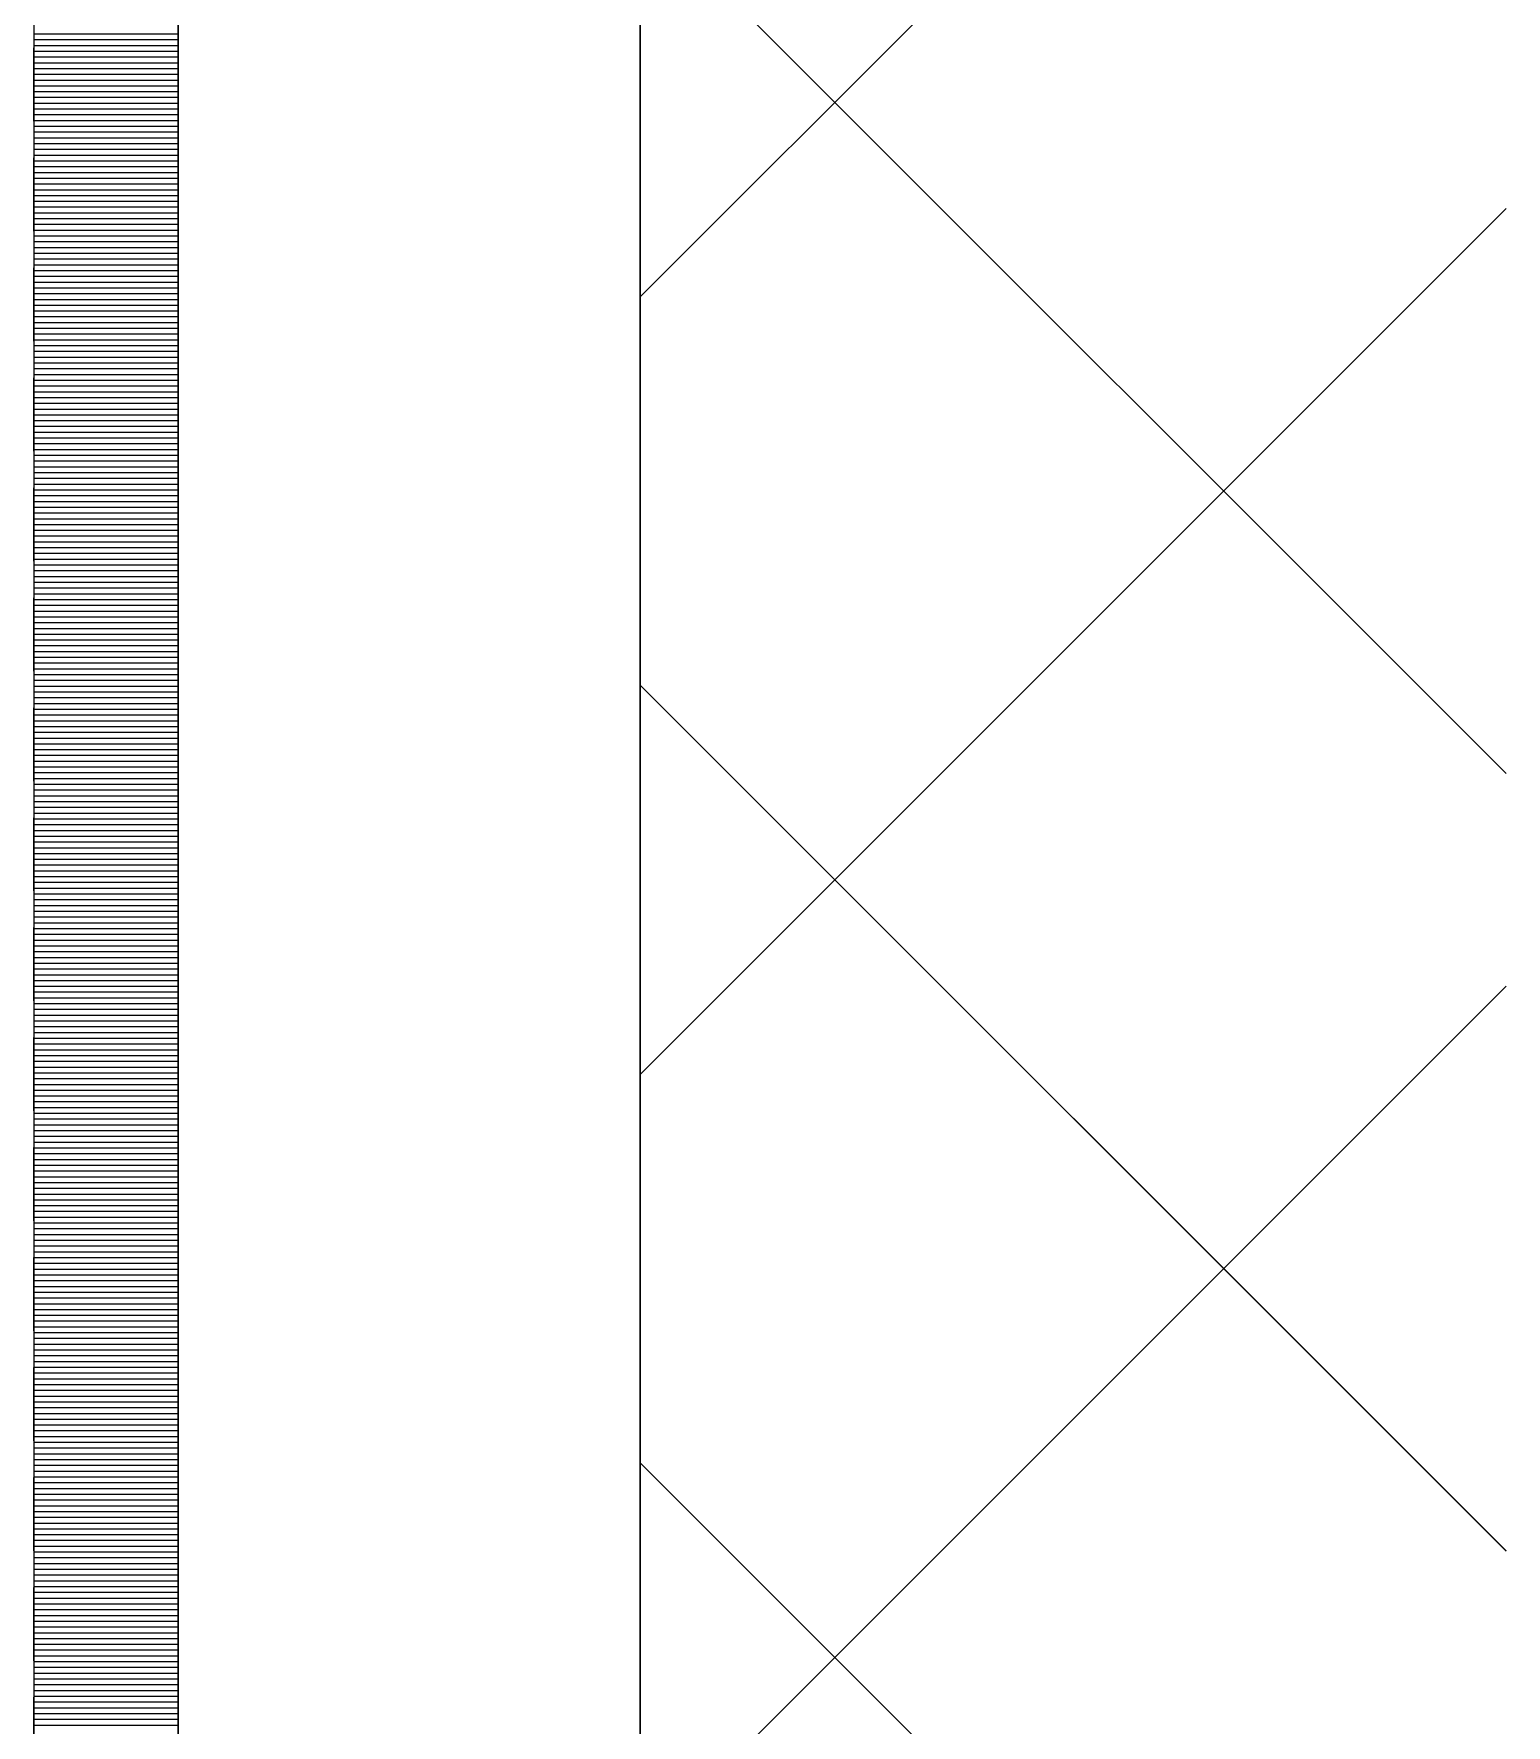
# Model space of a CAD drawing. Header units: millimetres. Extents: x 470010 to 1231400, y -134005 to 421770.
# Drawn here: x 672518.6 to 672773.6, y -23746.5 to -23453.5 of the extents above; entities that cross this region are included whole.
import ezdxf
from ezdxf.enums import TextEntityAlignment as Align

# ---------------------------------------------------------------- set-up
doc = ezdxf.new("R2010")
doc.units = ezdxf.units.MM
doc.linetypes.add('DASHED', pattern=[19.05, 12.7, -6.35])
doc.layers.get('Defpoints').update_dxf_attribs({"color": 140})
doc.layers.add('АР_Делит', color=120, linetype='Continuous', lineweight=0, plot=False)
for name, color, linetype, lineweight in [('АР_Тонкая', 254, 'Continuous', 5), ('АР_Утеплитель', 31, 'Continuous', 0), ('АР_Штриховка', 8, 'Continuous', 0)]:
    doc.layers.add(name, color=color, linetype=linetype, lineweight=lineweight)
doc.layers.add('РД_Оси_100', color=7, linetype='Continuous', lineweight=0, true_color=0x525252)
doc.styles.add('style1', font='ARIALN.TTF')

# ---------------------------------------------------------------- blocks, each defined once
blk = doc.blocks.new('СОШ_2200_АР_ОСИ_М100_28.05.24')
at = {"layer": 'АР_Делит', "color": 251, "linetype": 'DASHED', "true_color": 0x636466}
blk.add_lwpolyline([(114955, 135155), (114955, -355), (93595.036, -355), (93595.036, 13855), (94145, 13855), (94145, 68320), (66055, 68320), (66055, 13857.73), (83455, 13857.73), (83455, -355), (45245, -355), (45245, 13145), (44695, 13145), (44695, 26755), (45245, 26755), (45245, 68320), (20455, 68320), (20455, 26755), (27955, 26755), (27955, 13145), (-355, 13145), (-355, 100855)], dxfattribs=at)
blk = doc.blocks.new('A$C9108343f')
at = {"layer": 'АР_Тонкая', "color": 18, "linetype": 'Continuous', "lineweight": 5, "true_color": 0x000000}
for p, q in [((6799.96, 97555), (6799.96, 21355)), ((6824.96, 97555), (6824.96, 21355)), ((6824.96, 21355), (6824.96, 97555)), ((6904.96, 21355), (6904.96, 97555))]:
    blk.add_line(p, q, dxfattribs=at)
at = {"layer": 'АР_Утеплитель', "color": 18, "linetype": 'Continuous', "lineweight": 0, "true_color": 0x000000}
blk.add_line((6904.96, 97555), (6904.96, 21355), dxfattribs=at)
at = {"layer": 'АР_Штриховка', "color": 18, "linetype": 'Continuous', "lineweight": 0, "true_color": 0x000000}
for p, q in [((6904.96, 76867.18), (7054.96, 77017.18)), ((7054.96, 76784.61), (6904.96, 76934.61)), ((6799.96, 76912.75), (6824.96, 76912.75)), ((6799.96, 76911.75), (6824.96, 76911.75)), ((6799.96, 76910.75), (6824.96, 76910.75)), ((6799.96, 76909.75), (6824.96, 76909.75)), ((6799.96, 76908.75), (6824.96, 76908.75)), ((6799.96, 76907.75), (6824.96, 76907.75)), ((6799.96, 76906.75), (6824.96, 76906.75)), ((6799.96, 76905.75), (6824.96, 76905.75)), ((6799.96, 76904.75), (6824.96, 76904.75)), ((6799.96, 76903.75), (6824.96, 76903.75)), ((6799.96, 76902.75), (6824.96, 76902.75)), ((6799.96, 76901.75), (6824.96, 76901.75)), ((6799.96, 76900.75), (6824.96, 76900.75)), ((6799.96, 76899.75), (6824.96, 76899.75)), ((6799.96, 76898.75), (6824.96, 76898.75)), ((6799.96, 76897.75), (6824.96, 76897.75)), ((6799.96, 76896.75), (6824.96, 76896.75)), ((6799.96, 76895.75), (6824.96, 76895.75)), ((6799.96, 76894.75), (6824.96, 76894.75)), ((6799.96, 76893.75), (6824.96, 76893.75)), ((6799.96, 76892.75), (6824.96, 76892.75)), ((6799.96, 76891.75), (6824.96, 76891.75)), ((6799.96, 76890.75), (6824.96, 76890.75)), ((6799.96, 76889.75), (6824.96, 76889.75)), ((6799.96, 76888.75), (6824.96, 76888.75)), ((6799.96, 76887.75), (6824.96, 76887.75)), ((6799.96, 76886.75), (6824.96, 76886.75)), ((6799.96, 76885.75), (6824.96, 76885.75)), ((6799.96, 76884.75), (6824.96, 76884.75)), ((6799.96, 76883.75), (6824.96, 76883.75)), ((6799.96, 76882.75), (6824.96, 76882.75)), ((6799.96, 76881.75), (6824.96, 76881.75)), ((6904.96, 76732.47), (7054.96, 76882.47)), ((6799.96, 76880.75), (6824.96, 76880.75)), ((6799.96, 76879.75), (6824.96, 76879.75)), ((6799.96, 76878.75), (6824.96, 76878.75)), ((6799.96, 76877.75), (6824.96, 76877.75)), ((6799.96, 76876.75), (6824.96, 76876.75)), ((6799.96, 76875.75), (6824.96, 76875.75)), ((6799.96, 76874.75), (6824.96, 76874.75)), ((6799.96, 76873.75), (6824.96, 76873.75)), ((6799.96, 76872.75), (6824.96, 76872.75)), ((6799.96, 76871.75), (6824.96, 76871.75)), ((6799.96, 76870.75), (6824.96, 76870.75)), ((6799.96, 76869.75), (6824.96, 76869.75)), ((6799.96, 76868.75), (6824.96, 76868.75)), ((6799.96, 76867.75), (6824.96, 76867.75)), ((6799.96, 76866.75), (6824.96, 76866.75)), ((6799.96, 76865.75), (6824.96, 76865.75)), ((6799.96, 76864.75), (6824.96, 76864.75)), ((6799.96, 76863.75), (6824.96, 76863.75)), ((6799.96, 76862.75), (6824.96, 76862.75)), ((6799.96, 76861.75), (6824.96, 76861.75)), ((6799.96, 76860.75), (6824.96, 76860.75)), ((6799.96, 76859.75), (6824.96, 76859.75)), ((6799.96, 76858.75), (6824.96, 76858.75)), ((6799.96, 76857.75), (6824.96, 76857.75)), ((6799.96, 76856.75), (6824.96, 76856.75)), ((6799.96, 76855.75), (6824.96, 76855.75)), ((6799.96, 76854.75), (6824.96, 76854.75)), ((6799.96, 76853.75), (6824.96, 76853.75)), ((6799.96, 76852.75), (6824.96, 76852.75)), ((6799.96, 76851.75), (6824.96, 76851.75)), ((6799.96, 76850.75), (6824.96, 76850.75)), ((6799.96, 76849.75), (6824.96, 76849.75)), ((6799.96, 76848.75), (6824.96, 76848.75)), ((6799.96, 76847.75), (6824.96, 76847.75)), ((6799.96, 76846.75), (6824.96, 76846.75)), ((6799.96, 76845.75), (6824.96, 76845.75)), ((6799.96, 76844.75), (6824.96, 76844.75)), ((6799.96, 76843.75), (6824.96, 76843.75)), ((6799.96, 76842.75), (6824.96, 76842.75)), ((6799.96, 76841.75), (6824.96, 76841.75)), ((6799.96, 76840.75), (6824.96, 76840.75)), ((6799.96, 76839.75), (6824.96, 76839.75)), ((6799.96, 76838.75), (6824.96, 76838.75)), ((6799.96, 76837.75), (6824.96, 76837.75)), ((6799.96, 76836.75), (6824.96, 76836.75)), ((6799.96, 76835.75), (6824.96, 76835.75)), ((6799.96, 76834.75), (6824.96, 76834.75)), ((6799.96, 76833.75), (6824.96, 76833.75)), ((6799.96, 76832.75), (6824.96, 76832.75)), ((6799.96, 76831.75), (6824.96, 76831.75)), ((6799.96, 76830.75), (6824.96, 76830.75)), ((6799.96, 76829.75), (6824.96, 76829.75)), ((6799.96, 76828.75), (6824.96, 76828.75)), ((6799.96, 76827.75), (6824.96, 76827.75)), ((6799.96, 76826.75), (6824.96, 76826.75)), ((6799.96, 76825.75), (6824.96, 76825.75)), ((6799.96, 76824.75), (6824.96, 76824.75)), ((6799.96, 76823.75), (6824.96, 76823.75)), ((6799.96, 76822.75), (6824.96, 76822.75)), ((6799.96, 76821.75), (6824.96, 76821.75)), ((6799.96, 76820.75), (6824.96, 76820.75)), ((6799.96, 76819.75), (6824.96, 76819.75)), ((6799.96, 76818.75), (6824.96, 76818.75)), ((6799.96, 76817.75), (6824.96, 76817.75)), ((6799.96, 76816.75), (6824.96, 76816.75)), ((6799.96, 76815.75), (6824.96, 76815.75)), ((6799.96, 76814.75), (6824.96, 76814.75)), ((6799.96, 76813.75), (6824.96, 76813.75)), ((6799.96, 76812.75), (6824.96, 76812.75)), ((6799.96, 76811.75), (6824.96, 76811.75)), ((6799.96, 76810.75), (6824.96, 76810.75)), ((6799.96, 76809.75), (6824.96, 76809.75)), ((6799.96, 76808.75), (6824.96, 76808.75)), ((6799.96, 76807.75), (6824.96, 76807.75)), ((6799.96, 76806.75), (6824.96, 76806.75)), ((6799.96, 76805.75), (6824.96, 76805.75)), ((6799.96, 76804.75), (6824.96, 76804.75)), ((6799.96, 76803.75), (6824.96, 76803.75)), ((6799.96, 76802.75), (6824.96, 76802.75)), ((6799.96, 76801.75), (6824.96, 76801.75)), ((6799.96, 76800.75), (6824.96, 76800.75)), ((6799.96, 76799.75), (6824.96, 76799.75)), ((7054.96, 76649.9), (6904.96, 76799.9)), ((6799.96, 76798.75), (6824.96, 76798.75)), ((6799.96, 76797.75), (6824.96, 76797.75)), ((6799.96, 76796.75), (6824.96, 76796.75)), ((6799.96, 76795.75), (6824.96, 76795.75)), ((6799.96, 76794.75), (6824.96, 76794.75)), ((6799.96, 76793.75), (6824.96, 76793.75)), ((6799.96, 76792.75), (6824.96, 76792.75)), ((6799.96, 76791.75), (6824.96, 76791.75)), ((6799.96, 76790.75), (6824.96, 76790.75)), ((6799.96, 76789.75), (6824.96, 76789.75)), ((6799.96, 76788.75), (6824.96, 76788.75)), ((6799.96, 76787.75), (6824.96, 76787.75)), ((6799.96, 76786.75), (6824.96, 76786.75)), ((6799.96, 76785.75), (6824.96, 76785.75)), ((6799.96, 76784.75), (6824.96, 76784.75)), ((6799.96, 76783.75), (6824.96, 76783.75)), ((6799.96, 76782.75), (6824.96, 76782.75)), ((6799.96, 76781.75), (6824.96, 76781.75)), ((6799.96, 76780.75), (6824.96, 76780.75)), ((6799.96, 76779.75), (6824.96, 76779.75)), ((6799.96, 76778.75), (6824.96, 76778.75)), ((6799.96, 76777.75), (6824.96, 76777.75)), ((6799.96, 76776.75), (6824.96, 76776.75)), ((6799.96, 76775.75), (6824.96, 76775.75)), ((6799.96, 76774.75), (6824.96, 76774.75)), ((6799.96, 76773.75), (6824.96, 76773.75)), ((6799.96, 76772.75), (6824.96, 76772.75)), ((6799.96, 76771.75), (6824.96, 76771.75)), ((6799.96, 76770.75), (6824.96, 76770.75)), ((6799.96, 76769.75), (6824.96, 76769.75)), ((6799.96, 76768.75), (6824.96, 76768.75)), ((6799.96, 76767.75), (6824.96, 76767.75)), ((6799.96, 76766.75), (6824.96, 76766.75)), ((6799.96, 76765.75), (6824.96, 76765.75)), ((6799.96, 76764.75), (6824.96, 76764.75)), ((6799.96, 76763.75), (6824.96, 76763.75)), ((6799.96, 76762.75), (6824.96, 76762.75)), ((6799.96, 76761.75), (6824.96, 76761.75)), ((6799.96, 76760.75), (6824.96, 76760.75)), ((6799.96, 76759.75), (6824.96, 76759.75)), ((6799.96, 76758.75), (6824.96, 76758.75)), ((6799.96, 76757.75), (6824.96, 76757.75)), ((6799.96, 76756.75), (6824.96, 76756.75)), ((6799.96, 76755.75), (6824.96, 76755.75)), ((6799.96, 76754.75), (6824.96, 76754.75)), ((6799.96, 76753.75), (6824.96, 76753.75)), ((6799.96, 76752.75), (6824.96, 76752.75)), ((6799.96, 76751.75), (6824.96, 76751.75)), ((6799.96, 76750.75), (6824.96, 76750.75)), ((6799.96, 76749.75), (6824.96, 76749.75)), ((6799.96, 76748.75), (6824.96, 76748.75)), ((6799.96, 76747.75), (6824.96, 76747.75)), ((6799.96, 76746.75), (6824.96, 76746.75)), ((6904.96, 76597.77), (7054.96, 76747.77)), ((6799.96, 76745.75), (6824.96, 76745.75)), ((6799.96, 76744.75), (6824.96, 76744.75)), ((6799.96, 76743.75), (6824.96, 76743.75)), ((6799.96, 76742.75), (6824.96, 76742.75)), ((6799.96, 76741.75), (6824.96, 76741.75)), ((6799.96, 76740.75), (6824.96, 76740.75)), ((6799.96, 76739.75), (6824.96, 76739.75)), ((6799.96, 76738.75), (6824.96, 76738.75)), ((6799.96, 76737.75), (6824.96, 76737.75)), ((6799.96, 76736.75), (6824.96, 76736.75)), ((6799.96, 76735.75), (6824.96, 76735.75)), ((6799.96, 76734.75), (6824.96, 76734.75)), ((6799.96, 76733.75), (6824.96, 76733.75)), ((6799.96, 76732.75), (6824.96, 76732.75)), ((6799.96, 76731.75), (6824.96, 76731.75)), ((6799.96, 76730.75), (6824.96, 76730.75)), ((6799.96, 76729.75), (6824.96, 76729.75)), ((6799.96, 76728.75), (6824.96, 76728.75)), ((6799.96, 76727.75), (6824.96, 76727.75)), ((6799.96, 76726.75), (6824.96, 76726.75)), ((6799.96, 76725.75), (6824.96, 76725.75)), ((6799.96, 76724.75), (6824.96, 76724.75)), ((6799.96, 76723.75), (6824.96, 76723.75)), ((6799.96, 76722.75), (6824.96, 76722.75)), ((6799.96, 76721.75), (6824.96, 76721.75)), ((6799.96, 76720.75), (6824.96, 76720.75)), ((6799.96, 76719.75), (6824.96, 76719.75)), ((6799.96, 76718.75), (6824.96, 76718.75)), ((6799.96, 76717.75), (6824.96, 76717.75)), ((6799.96, 76716.75), (6824.96, 76716.75)), ((6799.96, 76715.75), (6824.96, 76715.75)), ((6799.96, 76714.75), (6824.96, 76714.75)), ((6799.96, 76713.75), (6824.96, 76713.75)), ((6799.96, 76712.75), (6824.96, 76712.75)), ((6799.96, 76711.75), (6824.96, 76711.75)), ((6799.96, 76710.75), (6824.96, 76710.75)), ((6799.96, 76709.75), (6824.96, 76709.75)), ((6799.96, 76708.75), (6824.96, 76708.75)), ((6799.96, 76707.75), (6824.96, 76707.75)), ((6799.96, 76706.75), (6824.96, 76706.75)), ((6799.96, 76705.75), (6824.96, 76705.75)), ((6799.96, 76704.75), (6824.96, 76704.75)), ((6799.96, 76703.75), (6824.96, 76703.75)), ((6799.96, 76702.75), (6824.96, 76702.75)), ((6799.96, 76701.75), (6824.96, 76701.75)), ((6799.96, 76700.75), (6824.96, 76700.75)), ((6799.96, 76699.75), (6824.96, 76699.75)), ((6799.96, 76698.75), (6824.96, 76698.75)), ((6799.96, 76697.75), (6824.96, 76697.75)), ((6799.96, 76696.75), (6824.96, 76696.75)), ((6799.96, 76695.75), (6824.96, 76695.75)), ((6799.96, 76694.75), (6824.96, 76694.75)), ((6799.96, 76693.75), (6824.96, 76693.75)), ((6799.96, 76692.75), (6824.96, 76692.75)), ((6799.96, 76691.75), (6824.96, 76691.75)), ((6799.96, 76690.75), (6824.96, 76690.75)), ((6799.96, 76689.75), (6824.96, 76689.75)), ((6799.96, 76688.75), (6824.96, 76688.75)), ((6799.96, 76687.75), (6824.96, 76687.75)), ((6799.96, 76686.75), (6824.96, 76686.75)), ((6799.96, 76685.75), (6824.96, 76685.75)), ((6799.96, 76684.75), (6824.96, 76684.75)), ((6799.96, 76683.75), (6824.96, 76683.75)), ((6799.96, 76682.75), (6824.96, 76682.75)), ((6799.96, 76681.75), (6824.96, 76681.75)), ((6799.96, 76680.75), (6824.96, 76680.75)), ((6799.96, 76679.75), (6824.96, 76679.75)), ((6799.96, 76678.75), (6824.96, 76678.75)), ((6799.96, 76677.75), (6824.96, 76677.75)), ((6799.96, 76676.75), (6824.96, 76676.75)), ((6799.96, 76675.75), (6824.96, 76675.75)), ((6799.96, 76674.75), (6824.96, 76674.75)), ((6799.96, 76673.75), (6824.96, 76673.75)), ((6799.96, 76672.75), (6824.96, 76672.75)), ((6799.96, 76671.75), (6824.96, 76671.75)), ((6799.96, 76670.75), (6824.96, 76670.75)), ((6799.96, 76669.75), (6824.96, 76669.75)), ((6799.96, 76668.75), (6824.96, 76668.75)), ((6799.96, 76667.75), (6824.96, 76667.75)), ((6799.96, 76666.75), (6824.96, 76666.75)), ((6799.96, 76665.75), (6824.96, 76665.75)), ((6799.96, 76664.75), (6824.96, 76664.75)), ((7054.96, 76515.2), (6904.96, 76665.2)), ((6799.96, 76663.75), (6824.96, 76663.75)), ((6799.96, 76662.75), (6824.96, 76662.75)), ((6799.96, 76661.75), (6824.96, 76661.75)), ((6799.96, 76660.75), (6824.96, 76660.75)), ((6799.96, 76659.75), (6824.96, 76659.75)), ((6799.96, 76658.75), (6824.96, 76658.75)), ((6799.96, 76657.75), (6824.96, 76657.75)), ((6799.96, 76656.75), (6824.96, 76656.75)), ((6799.96, 76655.75), (6824.96, 76655.75)), ((6799.96, 76654.75), (6824.96, 76654.75)), ((6799.96, 76653.75), (6824.96, 76653.75)), ((6799.96, 76652.75), (6824.96, 76652.75)), ((6799.96, 76651.75), (6824.96, 76651.75)), ((6799.96, 76650.75), (6824.96, 76650.75)), ((6799.96, 76649.75), (6824.96, 76649.75)), ((6799.96, 76648.75), (6824.96, 76648.75)), ((6799.96, 76647.75), (6824.96, 76647.75)), ((6799.96, 76646.75), (6824.96, 76646.75)), ((6799.96, 76645.75), (6824.96, 76645.75)), ((6799.96, 76644.75), (6824.96, 76644.75)), ((6799.96, 76643.75), (6824.96, 76643.75)), ((6799.96, 76642.75), (6824.96, 76642.75)), ((6799.96, 76641.75), (6824.96, 76641.75)), ((6799.96, 76640.75), (6824.96, 76640.75)), ((6799.96, 76639.75), (6824.96, 76639.75)), ((6799.96, 76638.75), (6824.96, 76638.75)), ((6799.96, 76637.75), (6824.96, 76637.75)), ((6799.96, 76636.75), (6824.96, 76636.75)), ((6799.96, 76635.75), (6824.96, 76635.75)), ((6799.96, 76634.75), (6824.96, 76634.75)), ((6799.96, 76633.75), (6824.96, 76633.75)), ((6799.96, 76632.75), (6824.96, 76632.75)), ((6799.96, 76631.75), (6824.96, 76631.75)), ((6799.96, 76630.75), (6824.96, 76630.75)), ((6799.96, 76629.75), (6824.96, 76629.75)), ((6799.96, 76628.75), (6824.96, 76628.75)), ((6799.96, 76627.75), (6824.96, 76627.75)), ((6799.96, 76626.75), (6824.96, 76626.75)), ((6799.96, 76625.75), (6824.96, 76625.75)), ((6799.96, 76624.75), (6824.96, 76624.75)), ((6799.96, 76623.75), (6824.96, 76623.75)), ((6799.96, 76622.75), (6824.96, 76622.75)), ((6799.96, 76621.75), (6824.96, 76621.75)), ((6799.96, 76620.75), (6824.96, 76620.75)), ((6799.96, 76619.75), (6824.96, 76619.75))]:
    blk.add_line(p, q, dxfattribs=at)
at = {"layer": 'РД_Оси_100'}
blk.add_blockref('СОШ_2200_АР_ОСИ_М100_28.05.24', (7154.96, 6755), dxfattribs=at)
at = {"layer": 'Defpoints', "color": 18, "true_color": 0x000000, "style": 'style1'}
for p in [(143949.34, 316089.12), (143974.98, 281639.5), (143890.4, 273244.71), (143839.99, 264276.81), (143967.75, 254892.38), (12251.96, 104178.14), (12382.58, 96023.14)]:
    blk.add_attdef('АР-ПОМЕЩЕНИЕ:НАИМЕНОВАНИЕ', text='', height=100, dxfattribs=at).set_placement(p, align=Align.MIDDLE)
at = {"layer": 'Defpoints', "color": 18, "true_color": 0x000000, "style": 'style1', "flags": 8}
for p in [(143951.3, 279099.09), (143848.34, 269251.11), (143875.33, 260094.25), (144049.74, 250824.7), (163419.28, 238153.36), (155897.46, 237965.97), (183037.2, 237965.97), (143342.94, 237876.19)]:
    blk.add_attdef('АР-ПОМЕЩЕНИЕ:НАИМЕНОВАНИЕ', text='', height=100, dxfattribs=at).set_placement(p, align=Align.MIDDLE)

msp = doc.modelspace()

# ---------------------------------------------------------------- linework, layer by layer
at = {"layer": 'АР_Тонкая', "color": 18, "linetype": 'Continuous', "lineweight": 5, "true_color": 0x000000}
for p, q in [((672518.57, -2811.242), (672518.57, -79011.242)), ((672543.57, -2811.242), (672543.57, -79011.242)), ((672543.57, -79011.242), (672543.57, -2811.242)), ((672623.57, -79011.242), (672623.57, -2811.242))]:
    msp.add_line(p, q, dxfattribs=at)
at = {"layer": 'АР_Утеплитель', "color": 18, "linetype": 'Continuous', "lineweight": 0, "true_color": 0x000000}
msp.add_line((672623.57, -2811.242), (672623.57, -79011.242), dxfattribs=at)
at = {"layer": 'АР_Штриховка', "color": 18, "linetype": 'Continuous', "lineweight": 0, "true_color": 0x000000}
for p, q in [((672623.57, -23499.066), (672773.57, -23349.066)), ((672773.57, -23581.633), (672623.57, -23431.633)), ((672518.57, -23454.492), (672543.57, -23454.492)), ((672518.57, -23455.492), (672543.57, -23455.492)), ((672518.57, -23456.492), (672543.57, -23456.492)), ((672518.57, -23457.492), (672543.57, -23457.492)), ((672518.57, -23458.492), (672543.57, -23458.492)), ((672518.57, -23459.492), (672543.57, -23459.492)), ((672518.57, -23460.492), (672543.57, -23460.492)), ((672518.57, -23461.492), (672543.57, -23461.492)), ((672518.57, -23462.492), (672543.57, -23462.492)), ((672518.57, -23463.492), (672543.57, -23463.492)), ((672518.57, -23464.492), (672543.57, -23464.492)), ((672518.57, -23465.492), (672543.57, -23465.492)), ((672518.57, -23466.492), (672543.57, -23466.492)), ((672518.57, -23467.492), (672543.57, -23467.492)), ((672518.57, -23468.492), (672543.57, -23468.492)), ((672518.57, -23469.492), (672543.57, -23469.492)), ((672518.57, -23470.492), (672543.57, -23470.492)), ((672518.57, -23471.492), (672543.57, -23471.492)), ((672518.57, -23472.492), (672543.57, -23472.492)), ((672518.57, -23473.492), (672543.57, -23473.492)), ((672518.57, -23474.492), (672543.57, -23474.492)), ((672518.57, -23475.492), (672543.57, -23475.492)), ((672518.57, -23476.492), (672543.57, -23476.492)), ((672518.57, -23477.492), (672543.57, -23477.492)), ((672518.57, -23478.492), (672543.57, -23478.492)), ((672518.57, -23479.492), (672543.57, -23479.492)), ((672518.57, -23480.492), (672543.57, -23480.492)), ((672518.57, -23481.492), (672543.57, -23481.492)), ((672518.57, -23482.492), (672543.57, -23482.492)), ((672518.57, -23483.492), (672543.57, -23483.492)), ((672518.57, -23484.492), (672543.57, -23484.492)), ((672518.57, -23485.492), (672543.57, -23485.492)), ((672623.57, -23633.77), (672773.57, -23483.77)), ((672518.57, -23486.492), (672543.57, -23486.492)), ((672518.57, -23487.492), (672543.57, -23487.492)), ((672518.57, -23488.492), (672543.57, -23488.492)), ((672518.57, -23489.492), (672543.57, -23489.492)), ((672518.57, -23490.492), (672543.57, -23490.492)), ((672518.57, -23491.492), (672543.57, -23491.492)), ((672518.57, -23492.492), (672543.57, -23492.492)), ((672518.57, -23493.492), (672543.57, -23493.492)), ((672518.57, -23494.492), (672543.57, -23494.492)), ((672518.57, -23495.492), (672543.57, -23495.492)), ((672518.57, -23496.492), (672543.57, -23496.492)), ((672518.57, -23497.492), (672543.57, -23497.492)), ((672518.57, -23498.492), (672543.57, -23498.492)), ((672518.57, -23499.492), (672543.57, -23499.492)), ((672518.57, -23500.492), (672543.57, -23500.492)), ((672518.57, -23501.492), (672543.57, -23501.492)), ((672518.57, -23502.492), (672543.57, -23502.492)), ((672518.57, -23503.492), (672543.57, -23503.492)), ((672518.57, -23504.492), (672543.57, -23504.492)), ((672518.57, -23505.492), (672543.57, -23505.492)), ((672518.57, -23506.492), (672543.57, -23506.492)), ((672518.57, -23507.492), (672543.57, -23507.492)), ((672518.57, -23508.492), (672543.57, -23508.492)), ((672518.57, -23509.492), (672543.57, -23509.492)), ((672518.57, -23510.492), (672543.57, -23510.492)), ((672518.57, -23511.492), (672543.57, -23511.492)), ((672518.57, -23512.492), (672543.57, -23512.492)), ((672518.57, -23513.492), (672543.57, -23513.492)), ((672518.57, -23514.492), (672543.57, -23514.492)), ((672518.57, -23515.492), (672543.57, -23515.492)), ((672518.57, -23516.492), (672543.57, -23516.492)), ((672518.57, -23517.492), (672543.57, -23517.492)), ((672518.57, -23518.492), (672543.57, -23518.492)), ((672518.57, -23519.492), (672543.57, -23519.492)), ((672518.57, -23520.492), (672543.57, -23520.492)), ((672518.57, -23521.492), (672543.57, -23521.492)), ((672518.57, -23522.492), (672543.57, -23522.492)), ((672518.57, -23523.492), (672543.57, -23523.492)), ((672518.57, -23524.492), (672543.57, -23524.492)), ((672518.57, -23525.492), (672543.57, -23525.492)), ((672518.57, -23526.492), (672543.57, -23526.492)), ((672518.57, -23527.492), (672543.57, -23527.492)), ((672518.57, -23528.492), (672543.57, -23528.492)), ((672518.57, -23529.492), (672543.57, -23529.492)), ((672518.57, -23530.492), (672543.57, -23530.492)), ((672518.57, -23531.492), (672543.57, -23531.492)), ((672518.57, -23532.492), (672543.57, -23532.492)), ((672518.57, -23533.492), (672543.57, -23533.492)), ((672518.57, -23534.492), (672543.57, -23534.492)), ((672518.57, -23535.492), (672543.57, -23535.492)), ((672518.57, -23536.492), (672543.57, -23536.492)), ((672518.57, -23537.492), (672543.57, -23537.492)), ((672518.57, -23538.492), (672543.57, -23538.492)), ((672518.57, -23539.492), (672543.57, -23539.492)), ((672518.57, -23540.492), (672543.57, -23540.492)), ((672518.57, -23541.492), (672543.57, -23541.492)), ((672518.57, -23542.492), (672543.57, -23542.492)), ((672518.57, -23543.492), (672543.57, -23543.492)), ((672518.57, -23544.492), (672543.57, -23544.492)), ((672518.57, -23545.492), (672543.57, -23545.492)), ((672518.57, -23546.492), (672543.57, -23546.492)), ((672518.57, -23547.492), (672543.57, -23547.492)), ((672518.57, -23548.492), (672543.57, -23548.492)), ((672518.57, -23549.492), (672543.57, -23549.492)), ((672518.57, -23550.492), (672543.57, -23550.492)), ((672518.57, -23551.492), (672543.57, -23551.492)), ((672518.57, -23552.492), (672543.57, -23552.492)), ((672518.57, -23553.492), (672543.57, -23553.492)), ((672518.57, -23554.492), (672543.57, -23554.492)), ((672518.57, -23555.492), (672543.57, -23555.492)), ((672518.57, -23556.492), (672543.57, -23556.492)), ((672518.57, -23557.492), (672543.57, -23557.492)), ((672518.57, -23558.492), (672543.57, -23558.492)), ((672518.57, -23559.492), (672543.57, -23559.492)), ((672518.57, -23560.492), (672543.57, -23560.492)), ((672518.57, -23561.492), (672543.57, -23561.492)), ((672518.57, -23562.492), (672543.57, -23562.492)), ((672518.57, -23563.492), (672543.57, -23563.492)), ((672518.57, -23564.492), (672543.57, -23564.492)), ((672518.57, -23565.492), (672543.57, -23565.492)), ((672518.57, -23566.492), (672543.57, -23566.492)), ((672518.57, -23567.492), (672543.57, -23567.492)), ((672773.57, -23716.337), (672623.57, -23566.337)), ((672518.57, -23568.492), (672543.57, -23568.492)), ((672518.57, -23569.492), (672543.57, -23569.492)), ((672518.57, -23570.492), (672543.57, -23570.492)), ((672518.57, -23571.492), (672543.57, -23571.492)), ((672518.57, -23572.492), (672543.57, -23572.492)), ((672518.57, -23573.492), (672543.57, -23573.492)), ((672518.57, -23574.492), (672543.57, -23574.492)), ((672518.57, -23575.492), (672543.57, -23575.492)), ((672518.57, -23576.492), (672543.57, -23576.492)), ((672518.57, -23577.492), (672543.57, -23577.492)), ((672518.57, -23578.492), (672543.57, -23578.492)), ((672518.57, -23579.492), (672543.57, -23579.492)), ((672518.57, -23580.492), (672543.57, -23580.492)), ((672518.57, -23581.492), (672543.57, -23581.492)), ((672518.57, -23582.492), (672543.57, -23582.492)), ((672518.57, -23583.492), (672543.57, -23583.492)), ((672518.57, -23584.492), (672543.57, -23584.492)), ((672518.57, -23585.492), (672543.57, -23585.492)), ((672518.57, -23586.492), (672543.57, -23586.492)), ((672518.57, -23587.492), (672543.57, -23587.492)), ((672518.57, -23588.492), (672543.57, -23588.492)), ((672518.57, -23589.492), (672543.57, -23589.492)), ((672518.57, -23590.492), (672543.57, -23590.492)), ((672518.57, -23591.492), (672543.57, -23591.492)), ((672518.57, -23592.492), (672543.57, -23592.492)), ((672518.57, -23593.492), (672543.57, -23593.492)), ((672518.57, -23594.492), (672543.57, -23594.492)), ((672518.57, -23595.492), (672543.57, -23595.492)), ((672518.57, -23596.492), (672543.57, -23596.492)), ((672518.57, -23597.492), (672543.57, -23597.492)), ((672518.57, -23598.492), (672543.57, -23598.492)), ((672518.57, -23599.492), (672543.57, -23599.492)), ((672518.57, -23600.492), (672543.57, -23600.492)), ((672518.57, -23601.492), (672543.57, -23601.492)), ((672518.57, -23602.492), (672543.57, -23602.492)), ((672518.57, -23603.492), (672543.57, -23603.492)), ((672518.57, -23604.492), (672543.57, -23604.492)), ((672518.57, -23605.492), (672543.57, -23605.492)), ((672518.57, -23606.492), (672543.57, -23606.492)), ((672518.57, -23607.492), (672543.57, -23607.492)), ((672518.57, -23608.492), (672543.57, -23608.492)), ((672518.57, -23609.492), (672543.57, -23609.492)), ((672518.57, -23610.492), (672543.57, -23610.492)), ((672518.57, -23611.492), (672543.57, -23611.492)), ((672518.57, -23612.492), (672543.57, -23612.492)), ((672518.57, -23613.492), (672543.57, -23613.492)), ((672518.57, -23614.492), (672543.57, -23614.492)), ((672518.57, -23615.492), (672543.57, -23615.492)), ((672518.57, -23616.492), (672543.57, -23616.492)), ((672518.57, -23617.492), (672543.57, -23617.492)), ((672518.57, -23618.492), (672543.57, -23618.492)), ((672518.57, -23619.492), (672543.57, -23619.492)), ((672518.57, -23620.492), (672543.57, -23620.492)), ((672623.57, -23768.474), (672773.57, -23618.474)), ((672518.57, -23621.492), (672543.57, -23621.492)), ((672518.57, -23622.492), (672543.57, -23622.492)), ((672518.57, -23623.492), (672543.57, -23623.492)), ((672518.57, -23624.492), (672543.57, -23624.492)), ((672518.57, -23625.492), (672543.57, -23625.492)), ((672518.57, -23626.492), (672543.57, -23626.492)), ((672518.57, -23627.492), (672543.57, -23627.492)), ((672518.57, -23628.492), (672543.57, -23628.492)), ((672518.57, -23629.492), (672543.57, -23629.492)), ((672518.57, -23630.492), (672543.57, -23630.492)), ((672518.57, -23631.492), (672543.57, -23631.492)), ((672518.57, -23632.492), (672543.57, -23632.492)), ((672518.57, -23633.492), (672543.57, -23633.492)), ((672518.57, -23634.492), (672543.57, -23634.492)), ((672518.57, -23635.492), (672543.57, -23635.492)), ((672518.57, -23636.492), (672543.57, -23636.492)), ((672518.57, -23637.492), (672543.57, -23637.492)), ((672518.57, -23638.492), (672543.57, -23638.492)), ((672518.57, -23639.492), (672543.57, -23639.492)), ((672518.57, -23640.492), (672543.57, -23640.492)), ((672518.57, -23641.492), (672543.57, -23641.492)), ((672518.57, -23642.492), (672543.57, -23642.492)), ((672518.57, -23643.492), (672543.57, -23643.492)), ((672518.57, -23644.492), (672543.57, -23644.492)), ((672518.57, -23645.492), (672543.57, -23645.492)), ((672518.57, -23646.492), (672543.57, -23646.492)), ((672518.57, -23647.492), (672543.57, -23647.492)), ((672518.57, -23648.492), (672543.57, -23648.492)), ((672518.57, -23649.492), (672543.57, -23649.492)), ((672518.57, -23650.492), (672543.57, -23650.492)), ((672518.57, -23651.492), (672543.57, -23651.492)), ((672518.57, -23652.492), (672543.57, -23652.492)), ((672518.57, -23653.492), (672543.57, -23653.492)), ((672518.57, -23654.492), (672543.57, -23654.492)), ((672518.57, -23655.492), (672543.57, -23655.492)), ((672518.57, -23656.492), (672543.57, -23656.492)), ((672518.57, -23657.492), (672543.57, -23657.492)), ((672518.57, -23658.492), (672543.57, -23658.492)), ((672518.57, -23659.492), (672543.57, -23659.492)), ((672518.57, -23660.492), (672543.57, -23660.492)), ((672518.57, -23661.492), (672543.57, -23661.492)), ((672518.57, -23662.492), (672543.57, -23662.492)), ((672518.57, -23663.492), (672543.57, -23663.492)), ((672518.57, -23664.492), (672543.57, -23664.492)), ((672518.57, -23665.492), (672543.57, -23665.492)), ((672518.57, -23666.492), (672543.57, -23666.492)), ((672518.57, -23667.492), (672543.57, -23667.492)), ((672518.57, -23668.492), (672543.57, -23668.492)), ((672518.57, -23669.492), (672543.57, -23669.492)), ((672518.57, -23670.492), (672543.57, -23670.492)), ((672518.57, -23671.492), (672543.57, -23671.492)), ((672518.57, -23672.492), (672543.57, -23672.492)), ((672518.57, -23673.492), (672543.57, -23673.492)), ((672518.57, -23674.492), (672543.57, -23674.492)), ((672518.57, -23675.492), (672543.57, -23675.492)), ((672518.57, -23676.492), (672543.57, -23676.492)), ((672518.57, -23677.492), (672543.57, -23677.492)), ((672518.57, -23678.492), (672543.57, -23678.492)), ((672518.57, -23679.492), (672543.57, -23679.492)), ((672518.57, -23680.492), (672543.57, -23680.492)), ((672518.57, -23681.492), (672543.57, -23681.492)), ((672518.57, -23682.492), (672543.57, -23682.492)), ((672518.57, -23683.492), (672543.57, -23683.492)), ((672518.57, -23684.492), (672543.57, -23684.492)), ((672518.57, -23685.492), (672543.57, -23685.492)), ((672518.57, -23686.492), (672543.57, -23686.492)), ((672518.57, -23687.492), (672543.57, -23687.492)), ((672518.57, -23688.492), (672543.57, -23688.492)), ((672518.57, -23689.492), (672543.57, -23689.492)), ((672518.57, -23690.492), (672543.57, -23690.492)), ((672518.57, -23691.492), (672543.57, -23691.492)), ((672518.57, -23692.492), (672543.57, -23692.492)), ((672518.57, -23693.492), (672543.57, -23693.492)), ((672518.57, -23694.492), (672543.57, -23694.492)), ((672518.57, -23695.492), (672543.57, -23695.492)), ((672518.57, -23696.492), (672543.57, -23696.492)), ((672518.57, -23697.492), (672543.57, -23697.492)), ((672518.57, -23698.492), (672543.57, -23698.492)), ((672518.57, -23699.492), (672543.57, -23699.492)), ((672518.57, -23700.492), (672543.57, -23700.492)), ((672518.57, -23701.492), (672543.57, -23701.492)), ((672518.57, -23702.492), (672543.57, -23702.492)), ((672773.57, -23851.041), (672623.57, -23701.041)), ((672518.57, -23703.492), (672543.57, -23703.492)), ((672518.57, -23704.492), (672543.57, -23704.492)), ((672518.57, -23705.492), (672543.57, -23705.492)), ((672518.57, -23706.492), (672543.57, -23706.492)), ((672518.57, -23707.492), (672543.57, -23707.492)), ((672518.57, -23708.492), (672543.57, -23708.492)), ((672518.57, -23709.492), (672543.57, -23709.492)), ((672518.57, -23710.492), (672543.57, -23710.492)), ((672518.57, -23711.492), (672543.57, -23711.492)), ((672518.57, -23712.492), (672543.57, -23712.492)), ((672518.57, -23713.492), (672543.57, -23713.492)), ((672518.57, -23714.492), (672543.57, -23714.492)), ((672518.57, -23715.492), (672543.57, -23715.492)), ((672518.57, -23716.492), (672543.57, -23716.492)), ((672518.57, -23717.492), (672543.57, -23717.492)), ((672518.57, -23718.492), (672543.57, -23718.492)), ((672518.57, -23719.492), (672543.57, -23719.492)), ((672518.57, -23720.492), (672543.57, -23720.492)), ((672518.57, -23721.492), (672543.57, -23721.492)), ((672518.57, -23722.492), (672543.57, -23722.492)), ((672518.57, -23723.492), (672543.57, -23723.492)), ((672518.57, -23724.492), (672543.57, -23724.492)), ((672518.57, -23725.492), (672543.57, -23725.492)), ((672518.57, -23726.492), (672543.57, -23726.492)), ((672518.57, -23727.492), (672543.57, -23727.492)), ((672518.57, -23728.492), (672543.57, -23728.492)), ((672518.57, -23729.492), (672543.57, -23729.492)), ((672518.57, -23730.492), (672543.57, -23730.492)), ((672518.57, -23731.492), (672543.57, -23731.492)), ((672518.57, -23732.492), (672543.57, -23732.492)), ((672518.57, -23733.492), (672543.57, -23733.492)), ((672518.57, -23734.492), (672543.57, -23734.492)), ((672518.57, -23735.492), (672543.57, -23735.492)), ((672518.57, -23736.492), (672543.57, -23736.492)), ((672518.57, -23737.492), (672543.57, -23737.492)), ((672518.57, -23738.492), (672543.57, -23738.492)), ((672518.57, -23739.492), (672543.57, -23739.492)), ((672518.57, -23740.492), (672543.57, -23740.492)), ((672518.57, -23741.492), (672543.57, -23741.492)), ((672518.57, -23742.492), (672543.57, -23742.492)), ((672518.57, -23743.492), (672543.57, -23743.492)), ((672518.57, -23744.492), (672543.57, -23744.492)), ((672518.57, -23745.492), (672543.57, -23745.492)), ((672518.57, -23746.492), (672543.57, -23746.492))]:
    msp.add_line(p, q, dxfattribs=at)

# ---------------------------------------------------------------- block references
msp.add_blockref('A$C9108343f', (665718.612, -100366.242))
at = {"layer": 'РД_Оси_100'}
msp.add_blockref('СОШ_2200_АР_ОСИ_М100_28.05.24', (672873.57, -93611.242), dxfattribs=at)

doc.saveas('drawing.dxf')
